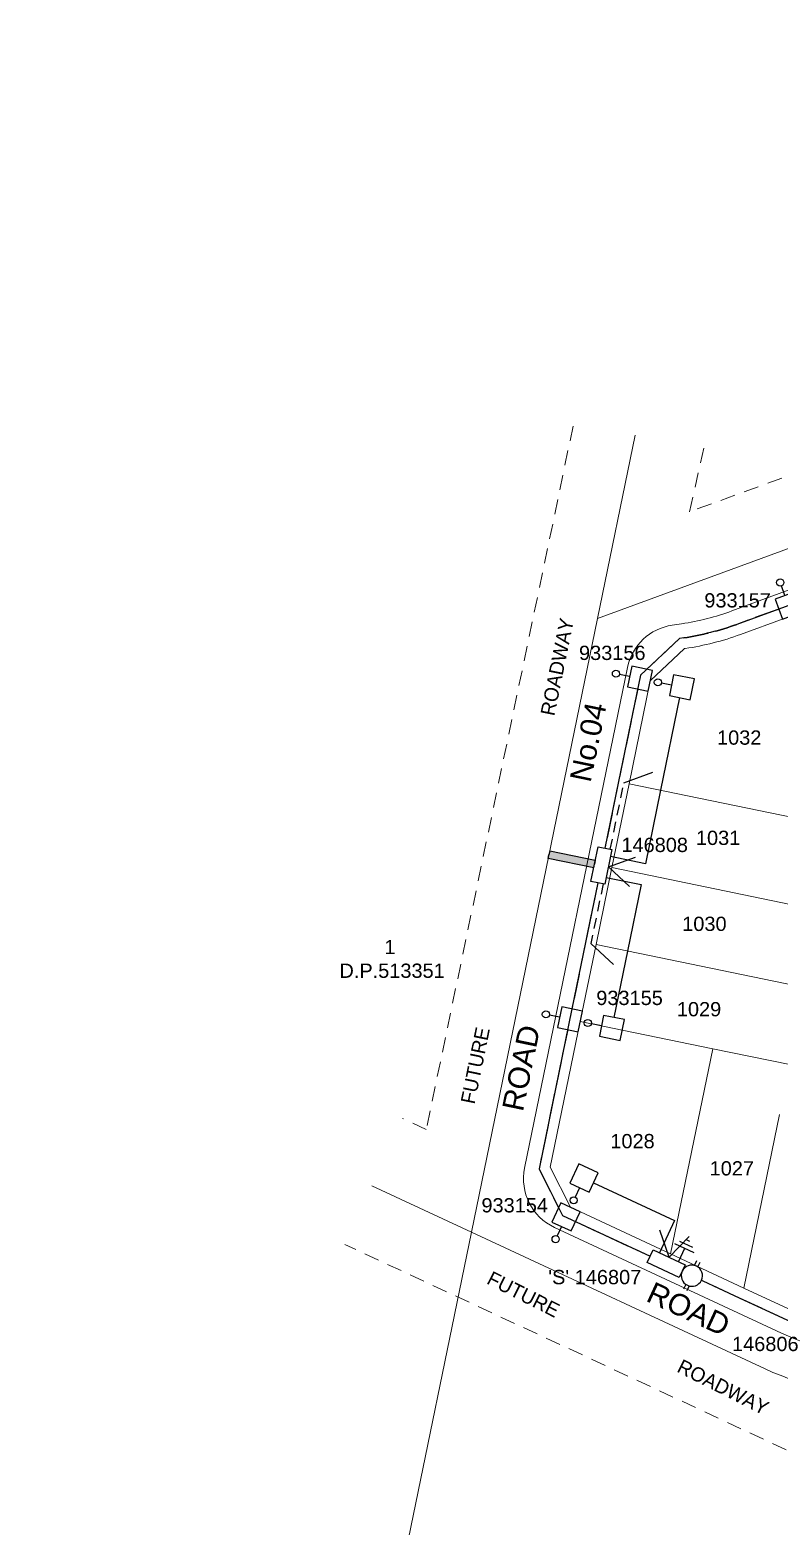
# Model space of a CAD drawing. Header units: metres. Extents: x 305767 to 306148, y 6274367 to 6274775.
# Drawn here: x 305767.3 to 305872.2, y 6274529.4 to 6274739 of the extents above; entities that cross this region are included whole.
import ezdxf
from ezdxf.enums import TextEntityAlignment as Align

# ---------------------------------------------------------------- set-up
doc = ezdxf.new("R2010")
doc.units = ezdxf.units.M
doc.header["$LTSCALE"] = 0.7
for name, pattern in [('Cable Exist OH', [1, 1, 0]), ('Cable Exist UG', [8.2, 4, -1.2, 1.8, -1.2]), ('Dash', [5, 3, -2]), ('IE Trench LV', [6.5, 5, -1.5])]:
    doc.linetypes.add(name, pattern=pattern)
doc.layers.get('0').update_dxf_attribs({"color": 6})
for name, color, linetype in [('_User Miscellaneous11', 7, 'Continuous'), ('_User Miscellaneous4', 7, 'Continuous'), ('_User Miscellaneous7', 150, 'Continuous'), ('_User Miscellaneous8', 7, 'Continuous'), ('Duct_SP_NEW', 2, 'Continuous'), ('Equip_LV_NEW', 5, 'Continuous'), ('Mains_LV_NEW_R6', 2, 'Continuous'), ('Mains_LV_NEW_T84', 2, 'Continuous'), ('Services_SP_NEW_UG', 2, 'Continuous'), ('SupportsUG_SP_LV_NEW', 2, 'Continuous'), ('SupportsUG_SP_LV_SL_NEW', 2, 'Continuous'), ('Trench_SP_NEW', 2, 'Continuous')]:
    doc.layers.add(name, color=color, linetype=linetype)
for name, color, linetype, lineweight in [('_User Miscellaneous5', 7, 'Continuous', 35), ('Cadastre Developer_SP_NEW', 2, 'Continuous', 5), ('Cadastre Roads_SP_NEW', 2, 'Continuous', 5)]:
    doc.layers.add(name, color=color, linetype=linetype, lineweight=lineweight)
doc.layers.add('_User Notes', color=7, linetype='Continuous', plot=False)
doc.styles.add('ARIAL', font='arial.ttf', dxfattribs={"height": 2})
doc.styles.add('dotfont', font='dotfont.shx')
doc.styles.add('POLE_LABEL', font='arial.ttf')
doc.styles.add('SL_LABEL', font='arial.ttf')
doc.styles.get("Standard").update_dxf_attribs({"font": 'arial.ttf'})
doc.styles.add('style1', font='iso3098b.shx')
doc.linetypes.add('Cable New UG', pattern='A,8,-1,["x",style1,S=3.5,R=0,X=0.35,Y=-1],-3.5', length=12.5)
doc.linetypes.add('Cable Z', pattern='A,8,-1,["Z",Standard,S=2.5,R=0,X=0.35,Y=-1.25],-3.5', length=12.5)

# ---------------------------------------------------------------- blocks, each defined once
blk = doc.blocks.new('*U22')
at = {"lineweight": -3}
blk.add_lwpolyline([(-2.48, 2.49), (2.47, 2.49), (2.47, 0.51), (-2.48, 0.51)], close=True, dxfattribs=at)
for tag, flags, p in [('STREET_CODE', 9, (1.5, 3.5)), ('OWNED_BY', 9, (1.5, 3.3)), ('OPERATED_BY', 9, (1.5, 3.1)), ('STATE', 9, (1.5, 2.7)), ('SUPPORT_TYPE', 9, (1.5, 2.5)), ('MAINTAINED_BY', 9, (1.5, 2.9)), ('USAGE', 9, (1.5, 2.3)), ('LEGEND', 9, (1.5, 2.1)), ('SUBURB', 9, (1.5, 1.7)), ('STREETNAME', 9, (1.5, 1.5)), ('Z', 1, (1.5, 0.9)), ('PARENT', 9, (1.5, 1.9)), ('LOCATION', 9, (1.5, 1.3)), ('NOTES', 9, (1.5, 1.1))]:
    blk.add_attdef(tag, text='', height=0.2, dxfattribs=dict(flags=flags)).set_placement(p, align=Align.MIDDLE_LEFT)
at = {"layer": '_User Miscellaneous4', "style": 'ARIAL', "flags": 8}
blk.add_attdef('ASSET_NUM', text='', height=2, dxfattribs=at).set_placement((2, 5.5), align=Align.MIDDLE_LEFT)
blk = doc.blocks.new('*U23')
at = {"layer": '_User Miscellaneous7', "lineweight": -3}
blk.add_lwpolyline([(0, -3.03), (0, -1.58)], dxfattribs=at)
blk.add_lwpolyline([(-1.49, -6), (1.49, -6), (1.49, -3.03), (-1.49, -3.03)], close=True, dxfattribs=at)
blk.add_circle((0, -1.08), 0.5, dxfattribs=at)
at = {"layer": '_User Miscellaneous8', "color": 2, "lineweight": -3}
blk.add_lwpolyline([(-1.49, 0), (1.49, 0), (1.49, 2.97), (-1.49, 2.97)], close=True, dxfattribs=at)
at = {"style": 'POLE_LABEL', "flags": 9}
blk.add_attdef('STRUCTURE_PLANT_NUMBER', text='', height=0.2, dxfattribs=at).set_placement((1.64, 1.73), align=Align.MIDDLE_LEFT)
for tag, flags, p in [('STREET_CODE', 9, (1.64, 1.49)), ('OWNED_BY', 9, (1.64, 1.09)), ('OPERATED_BY', 9, (1.64, 0.89)), ('STATE', 9, (1.64, 0.49)), ('COLUMN_TYPE', 9, (1.64, 1.29)), ('MAINTAINED_BY', 9, (1.64, 0.69)), ('USAGE', 9, (1.64, 0.29)), ('LEGEND', 9, (1.64, 0.09)), ('SUBURB', 9, (1.64, -0.31)), ('STREETNAME', 9, (1.64, -0.51)), ('Z', 1, (1.64, -1.31)), ('PARENT', 9, (1.64, -0.11)), ('LOCATION', 9, (1.64, -0.71)), ('NOTES', 9, (1.64, -0.91)), ('LABEL_ALIGNMENT', 9, (1.64, -1.11))]:
    blk.add_attdef(tag, text='', height=0.2, dxfattribs=dict(flags=flags)).set_placement(p, align=Align.MIDDLE_LEFT)
at = {"layer": '_User Miscellaneous5', "style": 'ARIAL', "flags": 8}
blk.add_attdef('ASSET_NUM', text='', height=2, dxfattribs=at).set_placement((2, 3.49), align=Align.MIDDLE_LEFT)
blk = doc.blocks.new('*U27')
at = {"layer": '_User Miscellaneous8', "color": 2}
blk.add_line((0, 0), (0, 1.45), dxfattribs=at)
blk.add_circle((0, 1.95), 0.5, dxfattribs=at)
for tag, p, flags in [('Z', (0, 0), 1), ('OPERATED_BY', (0, -9.61), 9)]:
    blk.add_attdef(tag, p, '', height=0.2, dxfattribs=dict(flags=flags))
at = {"style": 'SL_LABEL', "flags": 9}
blk.add_attdef('STREET_CODE', text='', height=0.2, dxfattribs=at).set_placement((0, -0.2), align=Align.MIDDLE_LEFT)
at = {"flags": 9}
for tag, p in [('CONSTRUCTED_VOLTAGE', (0, -0.4)), ('CONTROL_TYPE', (0, -0.6)), ('OPERATING_VOLTAGE', (0, -1.4)), ('ORIENTATION', (0, -1.6)), ('OWNED_BY', (0, -1.8)), ('STATE', (0, -2)), ('LANTERN_PURPOSE', (0, -0.8)), ('LANTERN_TYPE', (0, -1)), ('NO_PHASES', (0, -1.2)), ('CEXIST', (0, -2.4)), ('CNEW', (0, -2.6)), ('CNUMBER', (0, -2.8)), ('CREMOVE', (0, -3)), ('CREPLACE', (0, -3.2)), ('USAGE', (0, -2.2)), ('LKINGHEIGHT', (0, -3.4)), ('LBRACKET', (0, -3.6)), ('LBRACKETVOCAB', (0, -3.8)), ('LCATEGORY', (0, -4)), ('LCHARGE1', (0, -4.2)), ('LCHARGE1PERCENT', (0, -4.4)), ('LCHARGE2', (0, -4.6)), ('LCHARGE2PERCENT', (0, -4.8)), ('LCHARGE3', (0, -5)), ('LCHARGE3PERCENT', (0, -5.2)), ('LEXIST', (0, -5.4)), ('LLAMP', (0, -5.6)), ('LLAMPVOCAB', (0, -5.8)), ('LMAST', (0, -6)), ('LMASTVOCAB', (0, -6.2)), ('LNEW', (0, -6.4)), ('LANTNUMBER', (0, -6.6)), ('LOUTREACH', (0, -7)), ('LOUTREACHVOCAB', (0, -7.2)), ('LRATECODE', (0, -7.4)), ('LREMOVE', (0, -7.6)), ('LREPLACE', (0, -7.8)), ('LTYPE', (0, -8)), ('LTYPEVOCAB', (0, -8.2)), ('LEGEND', (0, -8.4)), ('SUBURB', (0, -8.6)), ('STREETNAME', (0, -8.8)), ('LOCATION', (0, -9)), ('NOTES', (0, -9.2)), ('MAINTAINED_BY', (0, -9.86))]:
    blk.add_attdef(tag, text='', height=0.2, dxfattribs=at).set_placement(p, align=Align.MIDDLE_LEFT)
at = {"layer": '_User Notes', "style": 'SL_LABEL', "flags": 8}
blk.add_attdef('ASSET_NUM', text='', height=2.5, dxfattribs=at).set_placement((2, 2), align=Align.MIDDLE_LEFT)
at = {"layer": '_User Notes', "flags": 8}
blk.add_attdef('LNUMBER', text='', height=2.5, dxfattribs=at).set_placement((1.2, -2.8), align=Align.MIDDLE_LEFT)
blk = doc.blocks.new('A$C1B2C29DD')
at = {"layer": 'Services_SP_NEW_UG', "color": 2, "flags": 128}
for points in [[(0, 0), (-2.1, 3.44)], [(0, 0), (2.1, 3.44)]]:
    blk.add_lwpolyline(points, dxfattribs=at)
blk = doc.blocks.new('*U29')
at = {"layer": 'Services_SP_NEW_UG', "color": 2, "flags": 128}
blk.add_lwpolyline([(11, -0.75), (13.25, 2.93)], dxfattribs=at)
at = {"layer": 'Services_SP_NEW_UG', "color": 2, "linetype": 'Dash', "ltscale": 0.7, "flags": 128}
blk.add_lwpolyline([(2.47, -0.75), (11, -0.75)], dxfattribs=at)
blk = doc.blocks.new('*U30')
at = {"layer": 'Services_SP_NEW_UG', "color": 2, "flags": 128}
blk.add_lwpolyline([(-12, -0.75), (-14.25, 2.93)], dxfattribs=at)
at = {"layer": 'Services_SP_NEW_UG', "color": 2, "linetype": 'Dash', "ltscale": 0.7, "flags": 128}
blk.add_lwpolyline([(-2.47, -0.75), (-12, -0.75)], dxfattribs=at)
blk = doc.blocks.new('Earth')
for p, q in [((0, -2.04), (0, 0)), ((-1.5, -2.04), (1.5, -2.04)), ((-1, -2.64), (1, -2.64)), ((-0.25, -3.24), (0.25, -3.24))]:
    blk.add_line(p, q)
blk = doc.blocks.new('*U126')
blk.add_wipeout([(-1.17, -0.57), (-1.28, -0.72), (-1.36, -0.89), (-1.43, -1.06), (-1.47, -1.25), (-1.49, -1.43), (-1.49, -1.62), (-1.46, -1.81), (-1.41, -1.99), (-1.34, -2.16), (-1.25, -2.32), (-1.13, -2.47), (-1, -2.61), (-0.86, -2.72), (-0.7, -2.82), (-0.53, -2.9), (-0.35, -2.95), (-0.16, -2.99), (0.03, -2.99), (0.21, -2.98), (0.4, -2.94), (0.57, -2.88), (0.74, -2.8), (0.9, -2.69), (1.04, -2.57), (1.17, -2.43), (1.28, -2.28), (1.36, -2.11), (1.43, -1.94), (1.47, -1.75), (1.49, -1.57), (1.49, -1.38), (1.46, -1.19), (1.41, -1.01), (1.34, -0.84), (1.25, -0.68), (1.13, -0.53), (1, -0.39), (0.86, -0.28), (0.7, -0.18), (0.53, -0.1), (0.35, -0.05), (0.16, -0.01), (-0.03, -0.01), (-0.21, -0.02), (-0.4, -0.06), (-0.57, -0.12), (-0.74, -0.2), (-0.9, -0.31), (-1.04, -0.43)])
for p, q in [((-1.47, -1.25), (-2.22, -1.25)), ((-1.47, -1.75), (-2.22, -1.75)), ((1.47, -1.25), (2.22, -1.25)), ((1.47, -1.75), (2.22, -1.75))]:
    blk.add_line(p, q)
blk.add_lwpolyline([(1.49, -1.5, 1), (-1.49, -1.5, 1)], format="xyb", close=True)
for tag, p, flags in [('ORIENTATION', (0, 0), 9), ('Z', (0, 0), 1), ('USAGE', (0, -0.2), 9), ('NOTES', (0, -0.4), 9)]:
    blk.add_attdef(tag, p, '', height=0.2, dxfattribs=dict(flags=flags))

msp = doc.modelspace()

# ---------------------------------------------------------------- hatches: boundary and pattern name
at = {"layer": '_User Miscellaneous11'}
h = msp.add_hatch(color=256, dxfattribs=at)
h.dxf.hatch_style = 1
h.paths.add_polyline_path([(305846.25, 6274621.62), (305846.46, 6274622.64), (305840.09, 6274623.95), (305839.88, 6274622.93)])

# ---------------------------------------------------------------- linework, layer by layer
at = {"layer": 'Cadastre Developer_SP_NEW', "color": 4}
for p, q in [((305846.79, 6274656.55), (306071.75, 6274739.02)), ((305846.79, 6274656.55), (305852.07, 6274682.24)), ((305829.11, 6274570.57), (305846.79, 6274656.55)), ((305851.21, 6274633.38), (305875.95, 6274628.29)), ((305848.8, 6274621.63), (305875.16, 6274616.2)), ((305846.58, 6274610.85), (305874.44, 6274605.12)), ((305862.94, 6274596.26), (305844.37, 6274600.08)), ((305857.03, 6274567.5), (305862.94, 6274596.26)), ((305862.94, 6274596.26), (305873.72, 6274594.04)), ((305867.27, 6274562.73), (305872.28, 6274587.03))]:
    msp.add_line(p, q, dxfattribs=at)
at = {"layer": 'Cadastre Developer_SP_NEW', "color": 8, "linetype": 'Dash'}
for points in [[(305967.69, 6274721.21), (305967.97, 6274710.94), (305859.69, 6274671.51), (305861.77, 6274680.86)], [(305843.36, 6274683.49), (305822.78, 6274584.93), (305819.48, 6274586.5)], [(305990.97, 6274576.18), (305987.14, 6274589.01), (305889.09, 6274532.68), (305811.39, 6274568.83)]]:
    msp.add_lwpolyline(points, dxfattribs=at)
at = {"layer": 'Cadastre Developer_SP_NEW', "color": 4}
for points in [[(305905, 6274635.31), (305901.61, 6274662.92), (305897.37, 6274665.51), (305885.18, 6274661.04), (305866.82, 6274654.31, -0.051314), (305859.08, 6274652.34), (305858.95, 6274652.32), (305854.18, 6274647.82), (305851.21, 6274633.38), (305848.8, 6274621.63), (305846.58, 6274610.85), (305844.37, 6274600.08), (305840.16, 6274579.64), (305842.99, 6274574.04), (305857.03, 6274567.5), (305867.27, 6274562.73), (305874.05, 6274559.57, 0.245327), (305902.71, 6274560.87)], [(305809.4, 6274474.69), (305829.11, 6274570.57), (305870.25, 6274551.41, 0.245327), (305907.23, 6274553.09), (305887.78, 6274541.78), (305900.82, 6274435.6), (305803.23, 6274366.76), (305767.25, 6274383.36), (305809.4, 6274474.69)]]:
    msp.add_lwpolyline(points, format="xyb", dxfattribs=at)
msp.add_lwpolyline([(305829.11, 6274570.57), (305815.16, 6274577.05)], dxfattribs=at)
at = {"layer": 'Cadastre Roads_SP_NEW', "color": 8, "flags": 128}
for points in [[(305865.61, 6274657.6), (305964.41, 6274693.81, -0.48407), (305974.39, 6274687.8), (305979.74, 6274647.42, 0.018393), (305981.04, 6274639.77), (305986.89, 6274611.69, -0.322983), (305983.32, 6274603.67), (305904.47, 6274557.85)], [(305865.61, 6274657.6), (305865.61, 6274657.6, -0.051314), (305858.57, 6274655.81), (305857.25, 6274655.61, 0.315299), (305851, 6274649.7), (305836.57, 6274579.53, 0.347491), (305840.75, 6274571.22), (305872.57, 6274556.4, 0.245327), (305904.47, 6274557.85)]]:
    msp.add_lwpolyline(points, format="xyb", dxfattribs=at)
at = {"layer": 'Duct_SP_NEW'}
for p, q in [((305839.88, 6274622.93), (305839.98, 6274623.44)), ((305840.09, 6274623.95), (305839.98, 6274623.44)), ((305846.46, 6274622.64), (305840.09, 6274623.95)), ((305846.25, 6274621.62), (305839.88, 6274622.93)), ((305846.25, 6274621.62), (305846.36, 6274622.13)), ((305846.46, 6274622.64), (305846.36, 6274622.13))]:
    msp.add_line(p, q, dxfattribs=at)
at = {"layer": 'Mains_LV_NEW_R6', "color": 2, "linetype": 'Cable Z', "flags": 128}
for points in [[(305858.29, 6274645.46), (305855.62, 6274632.48), (305853.51, 6274622.19), (305848.6, 6274623.2)], [(305848, 6274620.26), (305852.9, 6274619.25), (305850.99, 6274609.95), (305849.07, 6274600.63)], [(305846.23, 6274577.49), (305857.57, 6274572.21), (305855.45, 6274567.67)]]:
    msp.add_lwpolyline(points, dxfattribs=at)
at = {"layer": 'Mains_LV_NEW_T84', "color": 2, "linetype": 'Cable New UG', "flags": 128}
for points in [[(305882.34, 6274661.6), (305872.17, 6274657.87), (305866.3, 6274655.72, -0.051314), (305858.86, 6274653.83), (305858.26, 6274653.74), (305852.81, 6274648.59), (305849.74, 6274633.69), (305847.83, 6274624.36)], [(305858.64, 6274565.09), (305866.64, 6274561.37), (305873.41, 6274558.21, 0.012991), (305874.96, 6274557.54, 0.012991)]]:
    msp.add_lwpolyline(points, format="xyb", dxfattribs=at)
msp.add_lwpolyline([(305846.83, 6274619.51), (305845.11, 6274611.16), (305843.2, 6274601.84), (305838.59, 6274579.44), (305841.88, 6274572.9), (305854.15, 6274567.18)], dxfattribs=at)
at = {"layer": 'Trench_SP_NEW', "linetype": 'IE Trench LV'}
for points in [[(305872.17, 6274657.87), (305866.3, 6274655.72, -0.051314), (305858.86, 6274653.83), (305858.26, 6274653.74), (305853.71, 6274649.44)], [(305858.64, 6274565.09), (305866.64, 6274561.37), (305873.41, 6274558.21, 0.012991), (305874.96, 6274557.54, 0.012991)]]:
    msp.add_lwpolyline(points, format="xyb", dxfattribs=at)
for points in [[(305852.41, 6274646.67), (305849.74, 6274633.69), (305847.83, 6274624.36)], [(305846.83, 6274619.51), (305845.11, 6274611.16), (305843.2, 6274601.84)], [(305842.6, 6274598.93), (305838.59, 6274579.44), (305841.33, 6274574)], [(305843.7, 6274572.05), (305854.15, 6274567.18)]]:
    msp.add_lwpolyline(points, dxfattribs=at)

# ---------------------------------------------------------------- block references
at = {"layer": 'Equip_LV_NEW', "linetype": 'Cable Exist OH', "lineweight": 0, "rotation": 155.0288967059168}
msp.add_blockref('Earth', (305858.11, 6274566.43), dxfattribs=at)
at = {"layer": 'Services_SP_NEW_UG'}
for name, rotation in [('*U30', 258.3734760319113), ('*U29', 258.3734760338159)]:
    msp.add_blockref(name, (305848.8, 6274621.63), dxfattribs=dict(at, rotation=rotation))
at = {"layer": 'Services_SP_NEW_UG', "color": 2}
for p, rotation in [((305848.3, 6274621.73), 258.3813894943093), ((305856.81, 6274567.04), 347.5290818180232)]:
    msp.add_blockref('A$C1B2C29DD', p, dxfattribs=dict(at, rotation=rotation))
at = {"layer": 'SupportsUG_SP_LV_NEW'}
ref = msp.add_blockref('*U22', (305848.8, 6274621.63), dxfattribs=dict(at, rotation=78.38138947114896))
ref.add_attrib('ASSET_NUM_001', '146808', (305850.13, 6274623.82), dxfattribs={"layer": '_User Miscellaneous4', "height": 2, "style": 'ARIAL'})
ref = msp.add_blockref('*U22', (305857.03, 6274567.5), dxfattribs=dict(at, rotation=155.0288966919115))
ref.add_attrib('ASSET_NUM_001', "'S' 146807", (305839.88, 6274563.26), dxfattribs={"layer": '_User Miscellaneous4', "height": 2, "style": 'ARIAL'})
ref = msp.add_blockref('*U22', (305877.76, 6274558.12), dxfattribs=dict(at, rotation=161.7143999421493))
ref.add_attrib('ASSET_NUM_001', '146806', (305865.63, 6274553.89), dxfattribs={"layer": '_User Miscellaneous4', "height": 2, "style": 'ARIAL'})
at = {"layer": 'SupportsUG_SP_LV_SL_NEW', "ltscale": 0.5}
for p, rotation in [((305873.05, 6274659.76), 20.13138907300031), ((305851.27, 6274648.42), 78.38138947427633), ((305841.46, 6274600.68), 78.38138947295987), ((305841.73, 6274571.34), 155.0288966993628)]:
    msp.add_blockref('*U27', p, dxfattribs=dict(at, rotation=rotation))
ref = msp.add_blockref('*U23', (305874.08, 6274656.97), dxfattribs=dict(at, rotation=20.13138907300031))
ref.add_attrib('ASSET_NUM_001', '933157', (305861.75, 6274658.09), dxfattribs={"layer": '_User Miscellaneous5', "height": 2, "style": 'ARIAL'})
ref = msp.add_blockref('*U23', (305854.18, 6274647.82), dxfattribs=dict(at, rotation=78.38138947427633))
ref.add_attrib('ASSET_NUM_001', '933156', (305844.19, 6274650.73), dxfattribs={"layer": '_User Miscellaneous5', "height": 2, "style": 'ARIAL'})
ref = msp.add_blockref('*U23', (305844.37, 6274600.08), dxfattribs=dict(at, rotation=78.38138947295987))
ref.add_attrib('ASSET_NUM_001', '933155', (305846.61, 6274602.38), dxfattribs={"layer": '_User Miscellaneous5', "height": 2, "style": 'ARIAL'})
ref = msp.add_blockref('*U23', (305842.99, 6274574.04), dxfattribs=dict(at, rotation=155.0288966993628))
ref.add_attrib('ASSET_NUM_001', '933154', (305830.52, 6274573.32), dxfattribs={"layer": '_User Miscellaneous5', "height": 2, "style": 'ARIAL'})

# ---------------------------------------------------------------- texts
at = {"layer": 'Cadastre Developer_SP_NEW', "color": 4, "style": 'ARIAL'}
for s, p in [('1032', (305863.53, 6274638.86)), ('1031', (305860.57, 6274624.81)), ('1030', (305858.65, 6274612.76)), ('1', (305816.92, 6274609.51)), ('D.P.513351', (305810.62, 6274606.19)), ('1029', (305857.9, 6274600.8)), ('1028', (305848.58, 6274582.31)), ('1027', (305862.49, 6274578.5))]:
    msp.add_text(s, height=2, dxfattribs=at).set_placement(p)
at = {"layer": 'Cadastre Roads_SP_NEW', "color": 8, "style": 'dotfont'}
for s, rotation, p in [('ROADWAY', 78.4564, (305842.11, 6274649.56)), ('FUTURE', 78.4564, (305830.63, 6274593.71)), ('FUTURE', 333.302, (305835.96, 6274560.96)), ('ROADWAY', 333.302, (305863.93, 6274547.95))]:
    msp.add_text(s, height=2, rotation=rotation, dxfattribs=at).set_placement(p, align=Align.CENTER)
at = {"layer": 'Cadastre Roads_SP_NEW', "color": 3, "style": 'ARIAL'}
for s, rotation, p in [('No.04', 78.3162, (305845.8, 6274633.45)), ('ROAD', 78.3162, (305836.32, 6274587.33)), ('ROAD', 335.2514, (305853.42, 6274560.97))]:
    msp.add_text(s, height=3, rotation=rotation, dxfattribs=at).set_placement(p)

# ---------------------------------------------------------------- next in the draw order: block references
at = {"layer": 'Equip_LV_NEW', "linetype": 'Cable Exist UG', "lineweight": 0, "ltscale": 0.5, "rotation": 65.02889669853366}
msp.add_blockref('*U126', (305858.64, 6274565.09), dxfattribs=at)

doc.saveas('drawing.dxf')
